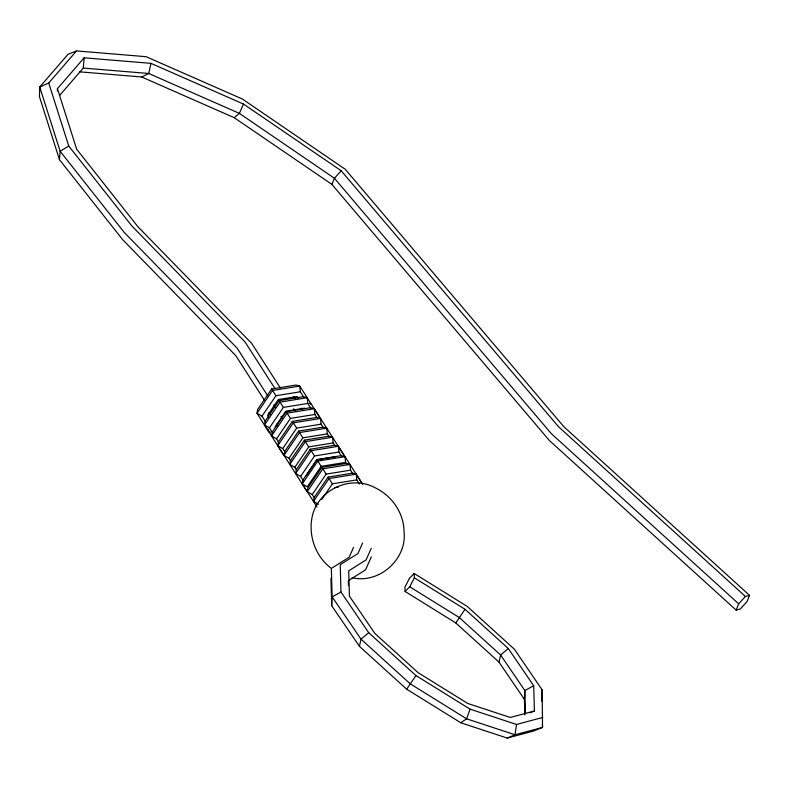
<?xml version="1.0" encoding="UTF-8"?>
<svg xmlns="http://www.w3.org/2000/svg" width="789" height="789" viewBox="0 0 789 789"><rect width="100%" height="100%" fill="white"/><g stroke="black" fill="none" stroke-linecap="round" stroke-linejoin="round"><path stroke-width="1.18" d="M57.37 91.06L57.439 88.654L84.127 57.814L150.946 63.347L243.485 104.059L341.164 170.749L558.622 426.839L745.408 596.474L749.55 595.379L563.967 426.829L345.276 169.29L242.401 99.049L146.073 56.68L76.503 50.92L68.061 54.273L39.736 87.007L39.45 96.633L59.461 159.664L122.611 239.609L235.793 355.642L264.305 400.013M524.853 715.002L524.419 699.389L499.033 662.168L455.756 622.915L405.053 591.444L404.935 587.134L409.521 578.169L414.215 573.514L467.187 606.396L514.428 649.248L542.142 689.882L542.526 727.428L533.63 731.028L507.248 738.08L460.776 722.763L406.67 689.182L359.429 646.329L331.705 605.696L330.946 578.307M331.705 605.696L332.13 596.829L331.331 568.445L349.162 557.221L353.571 547.329M524.419 699.389L524.843 690.533L500.611 655.008L459.316 617.56L409.757 586.789L405.053 591.444M542.142 689.882L541.796 701.135M59.461 159.664L60.142 151.281L39.736 87.007L48.731 83.023L76.503 50.92M59.53 95.538L83.289 68.081L84.127 57.814M542.911 717.408L516.529 724.46L515.03 734.776L507.248 738.08M279.138 442.964L276.515 438.842L271.544 435.932L272.205 432.116L286.131 411.671L310.531 407.716L314.298 408.722L344.241 455.618M290.944 461.368L288.981 458.281L284.001 455.371L284.661 451.545L298.597 431.1L322.987 427.145L326.754 428.151L327.307 433.881L329.269 436.968M296.102 469.406L294.79 467.344L289.819 464.435L290.47 460.618L304.406 440.173L328.806 436.218L332.573 437.224L333.126 442.945L334.428 445.006M303.223 480.54L300.609 476.418L295.628 473.508L296.289 469.682L310.225 449.237L334.615 445.282L338.382 446.288L361.687 482.819M314.2 497.642L312.237 494.555L307.256 491.646L307.917 487.819L321.853 467.374L346.253 463.419L350.01 464.425L350.563 470.155L353.176 474.278M318.46 504.27L313.489 501.36L314.15 497.534L328.076 477.089L352.476 473.144L356.243 474.15L362.723 484.367M150.946 63.347L148.746 73.495L141.665 76.967L79.699 71.838M359.429 646.329L361.007 639.169L368.71 632.709L415.951 675.562L470.057 709.143L516.529 724.46M499.033 662.168L500.611 655.008L508.313 648.548L533.699 685.769L534.409 710.997L529.961 712.792M470.057 709.143L466.605 718.818L460.776 722.763M141.665 76.967L234.205 117.679L331.873 184.36L549.331 440.459L736.117 610.094L738.691 603.832L745.408 596.474M749.55 595.379L746.986 601.642L740.269 609L736.117 610.094M331.873 184.36L334.457 178.284L341.164 170.749M243.485 104.059L239.383 113.369L234.205 117.679M362.595 543.029L357.91 553.562L340.227 564.687L340.986 592.075L368.71 632.709M371.244 548.325L366.106 559.874L348.728 570.812L349.438 596.178L374.824 633.399L418.101 672.662L467.66 703.423L510.236 717.457L534.409 710.997M371.363 556.807L365.563 569.836L348.334 580.684L348.472 585.556M409.757 586.789L414.343 577.824L414.215 573.514M406.67 689.182L415.951 675.562M455.756 622.915L465.037 609.295L414.343 577.824M318.914 416.109L299.761 386.048L295.993 385.042L271.603 388.997L257.668 409.442L257.007 413.268L268.684 431.662L270.568 432.165M265.252 421.326L261.987 416.178L275.913 395.733L300.313 391.778L303.587 396.926M311.053 408.594L307.789 403.435L307.237 397.715L303.469 396.709L279.079 400.654L265.143 421.099L264.483 424.926L283.212 454.326M272.728 432.983L269.453 427.835L283.389 407.39L307.789 403.435M275.085 426.918L285.805 411.197L304.574 408.15M271.544 435.932L287.088 413.13L314.298 408.722L314.85 414.452L316.813 417.539M276.515 438.842L290.451 418.407L314.85 414.452M323.697 428.289L321.074 424.166L320.531 418.436L316.764 417.43L292.364 421.385L278.428 441.83L277.777 445.657L307.306 491.902M285.362 452.689L282.748 448.566L296.684 428.121L321.074 424.166M284.001 455.371L299.544 432.569L326.754 428.151M288.981 458.281L302.907 437.836L327.307 433.881M289.819 464.435L305.363 441.633L332.573 437.224M294.79 467.344L308.726 446.899L333.126 442.945M295.628 473.508L311.172 450.706L338.382 446.288L338.935 452.018L341.548 456.141M300.609 476.418L314.535 455.973L338.935 452.018M346.884 464.445L345.582 462.384L345.03 456.653L341.262 455.647L316.872 459.602L302.937 480.047L302.276 483.874L316.991 506.972M306.231 475.501L316.951 459.78L335.719 456.732M345.582 462.384L321.182 466.338L307.246 486.783L302.276 483.874L317.819 461.072L345.03 456.653M307.256 491.646L322.8 468.844L350.01 464.425M312.237 494.555L326.163 474.11L350.563 470.155M313.489 501.36L329.033 478.558L356.243 474.15L356.796 479.87L359.409 483.992M321.784 499.398L332.396 483.825L356.796 479.87M48.731 83.023L68.742 146.044L60.142 151.281L124.228 232.4L237.114 348.136L267.767 395.831M340.986 592.075L332.13 596.829L361.007 639.169L410.231 683.826L466.605 718.818L515.03 734.776L542.526 727.428L542.428 723.848M533.699 685.769L524.843 690.533L525.474 713.394M307.237 397.715L280.026 402.124L264.483 424.926L269.453 427.835M320.531 418.436L293.311 422.855L277.777 445.657L282.748 448.566M334.812 487.632L338.333 487.06M83.289 68.081L148.746 73.495L239.383 113.369L334.457 178.284L551.304 433.644L738.691 603.832M352.072 577.696C379.371 584.274 407.499 558.928 404.017 531.165C403.731 512.603 391.581 495.571 375.022 487.691C351.588 475.037 319.969 488.569 312.75 514.26C307.631 533.699 314.693 555.703 330.798 567.952M309.446 403.278L311.438 404.441M261.987 416.178L257.007 413.268L272.55 390.466L299.761 386.048L300.313 391.778M465.037 609.295L508.313 648.548M68.742 146.044L131.891 225.989L245.073 342.022L274.976 388.553M271.603 388.997L275.913 395.733M279.079 400.654L283.389 407.39M286.131 411.671L290.451 418.407M292.364 421.385L296.684 428.121M298.597 431.1L302.907 437.836M304.406 440.173L308.726 446.899M310.225 449.237L314.535 455.973M316.872 459.602L321.182 466.338M321.853 467.374L326.163 474.11M328.076 477.089L332.396 483.825M280.351 387.971L251.711 343.412L137.957 226.788L76.661 149.2L57.439 88.654M293.676 408.702L295.007 410.773M273.655 404.994L275.095 407.232M280.963 416.365L282.294 418.426M298.341 398.445L297.098 396.492L278.33 399.54L267.609 415.261L268.852 417.213M293.952 396.472L295.194 398.425M301.428 408.13L302.67 410.093M276.367 424.078L277.61 426.04M268.891 412.42L270.134 414.383M268.457 429.364L268.684 431.662"/></g></svg>
